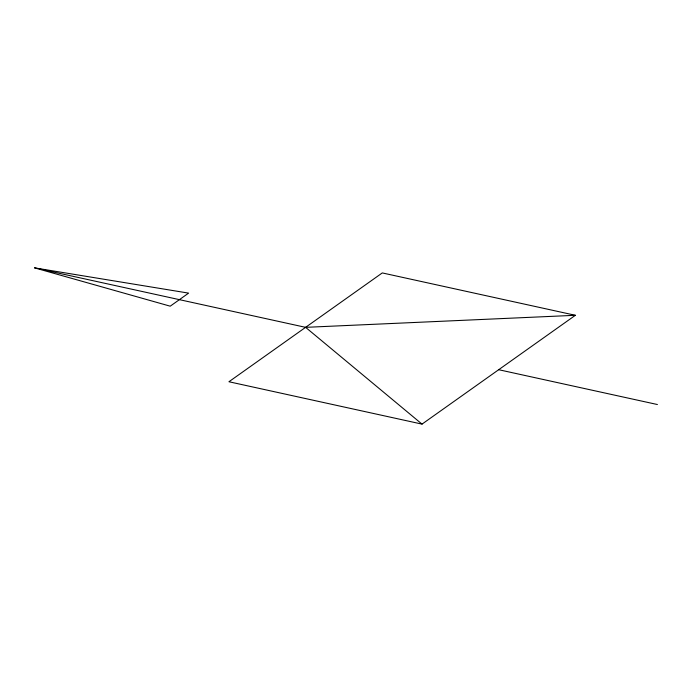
<?xml version="1.0" encoding="UTF-8"?>
<svg xmlns="http://www.w3.org/2000/svg" width="692" height="692" viewBox="0 0 692 692"><rect width="100%" height="100%" fill="white"/><g stroke="black" fill="none" stroke-linecap="round" stroke-linejoin="round"><path stroke-width="1.04" d="M422.016 424.118L575.372 315.293L382.287 272.925L228.931 381.75L422.016 424.118L305.605 327.342L34.6 267.882L170.215 306.184L188.613 293.123L34.6 267.882M305.605 327.342L575.372 315.293M498.698 369.71L657.4 404.526"/></g></svg>
